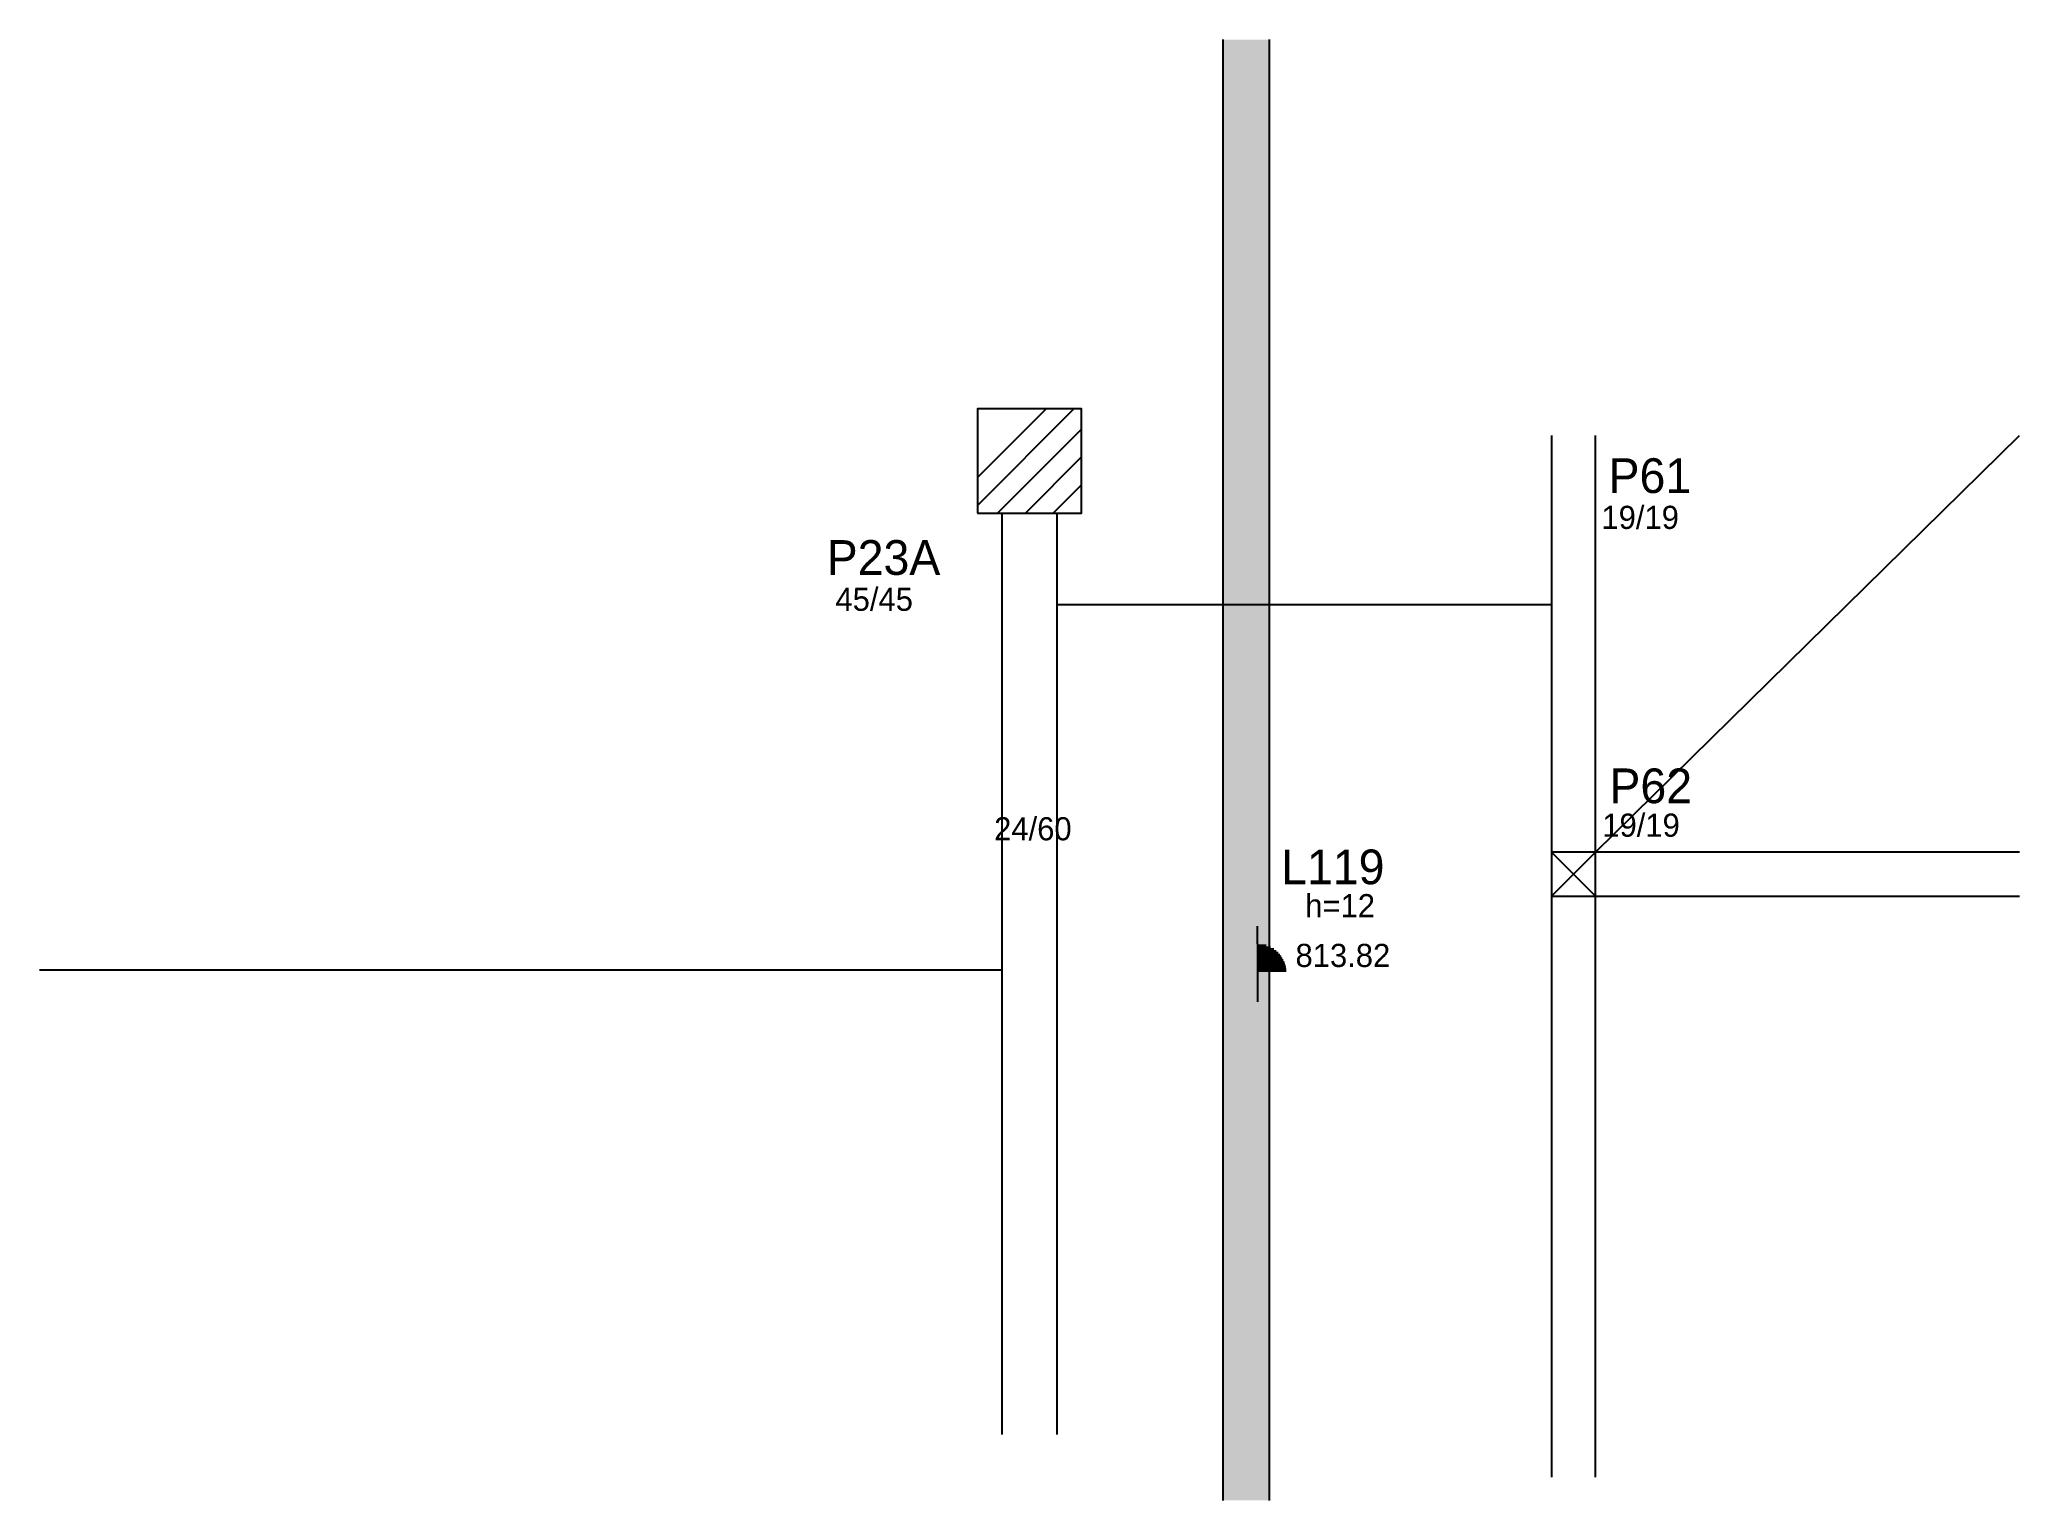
# Model space of a CAD drawing. Header units: metres. Extents: x 4795 to 5650, y 2062 to 2693.
import ezdxf

# ---------------------------------------------------------------- set-up
doc = ezdxf.new("R2010")
doc.units = ezdxf.units.M
for name, color, linetype in [('1', 7, 'Continuous'), ('3', 7, 'Continuous'), ('4', 7, 'Continuous'), ('7', 7, 'Continuous'), ('Hachura', 7, 'Continuous'), ('Painéis', 7, 'Continuous')]:
    doc.layers.add(name, color=color, linetype=linetype)

msp = doc.modelspace()

# ---------------------------------------------------------------- hatches: boundary and pattern name
at = {"layer": 'Hachura'}
h = msp.add_hatch(color=7, dxfattribs=at)
h.dxf.hatch_style = 1
h.paths.add_polyline_path([(5326.42, 2061.82), (5306.42, 2061.82), (5306.42, 2061.82), (5306.42, 2692.82), (5306.42, 2692.82), (5326.42, 2692.82), (5326.42, 2692.82), (5326.42, 2061.82)])

# ---------------------------------------------------------------- linework, layer by layer
at = {"layer": '1', "color": 7, "lineweight": 25}
for p, q in [((5467.42, 2341.82), (5650.42, 2521.82)), ((5448.42, 2322.82), (5467.42, 2341.82)), ((5467.42, 2322.82), (5448.42, 2341.82))]:
    msp.add_line(p, q, dxfattribs=at)
at = {"layer": '3', "color": 7, "lineweight": 25}
for p, q in [((5200.42, 2491.62), (5242.12, 2533.32)), ((5200.42, 2503.64), (5230.1, 2533.32)), ((5209.14, 2488.32), (5245.42, 2524.6)), ((5221.16, 2488.32), (5245.42, 2512.58)), ((5233.19, 2488.32), (5245.42, 2500.56)), ((5245.21, 2488.32), (5245.42, 2488.54)), ((5321.32, 2302.21), (5321.32, 2309.92)), ((5321.32, 2302.21), (5321.32, 2277.21)), ((5321.32, 2301.6), (5325.17, 2301.6)), ((5321.32, 2300.81), (5327.07, 2300.81)), ((5321.32, 2300.02), (5328.39, 2300.02)), ((5321.32, 2299.22), (5329.43, 2299.22)), ((5321.32, 2298.43), (5330.28, 2298.43)), ((5321.32, 2297.64), (5330.99, 2297.64)), ((5321.32, 2296.85), (5331.59, 2296.85)), ((5321.32, 2296.05), (5332.09, 2296.05)), ((5321.32, 2295.26), (5332.52, 2295.26)), ((5321.32, 2294.47), (5332.88, 2294.47)), ((5321.32, 2293.67), (5333.18, 2293.67)), ((5321.32, 2292.88), (5333.41, 2292.88)), ((5321.32, 2292.09), (5333.59, 2292.09)), ((5321.32, 2291.3), (5333.72, 2291.3)), ((5321.32, 2290.5), (5333.82, 2290.5))]:
    msp.add_line(p, q, dxfattribs=at)
for points in [[(5448.42, 2521.82), (5448.42, 2341.82)], [(5467.42, 2341.82), (5467.42, 2521.82)], [(5210.92, 2488.32), (5210.92, 2090.32)], [(5234.92, 2090.32), (5234.92, 2488.32)], [(5650.42, 2341.82), (5467.42, 2341.82)], [(5448.42, 2322.82), (5448.42, 2071.82)], [(5467.42, 2071.82), (5467.42, 2322.82)], [(5467.42, 2322.82), (5650.42, 2322.82)]]:
    msp.add_lwpolyline(points, dxfattribs=at)
at = {"layer": '7', "color": 7, "lineweight": 25}
for points in [[(5200.42, 2488.32), (5245.42, 2488.32), (5245.42, 2533.32), (5200.42, 2533.32), (5200.42, 2488.32)], [(5448.42, 2322.82), (5467.42, 2322.82), (5467.42, 2341.82), (5448.42, 2341.82), (5448.42, 2322.82)]]:
    msp.add_lwpolyline(points, dxfattribs=at)
at = {"layer": 'Painéis', "color": 7, "lineweight": 25}
for p, q in [((5306.42, 2692.82), (5306.42, 2061.82)), ((5326.42, 2692.82), (5326.42, 2061.82)), ((5234.92, 2448.82), (5448.42, 2448.82)), ((5210.92, 2290.82), (4795.42, 2290.82))]:
    msp.add_line(p, q, dxfattribs=at)

# ---------------------------------------------------------------- texts
at = {"layer": '3', "color": 7, "lineweight": 25}
for s, p in [('19/19', (5469.92, 2481.45)), ('45/45', (5139.12, 2446.07)), ('24/60', (5207.66, 2346.94)), ('19/19', (5470.3, 2348.49)), ('h=12', (5342.01, 2313.71)), ('813.82', (5337.81, 2292.23))]:
    msp.add_text(s, height=10, dxfattribs=at).set_placement(p)
at = {"layer": '4', "color": 7, "lineweight": 25}
for s, p in [('P61', (5472.99, 2496.96)), ('P23A', (5135.34, 2461.61)), ('P62', (5473.37, 2362.98)), ('L119', (5331.6, 2327.97))]:
    msp.add_text(s, height=15, dxfattribs=at).set_placement(p)

doc.saveas('drawing.dxf')
